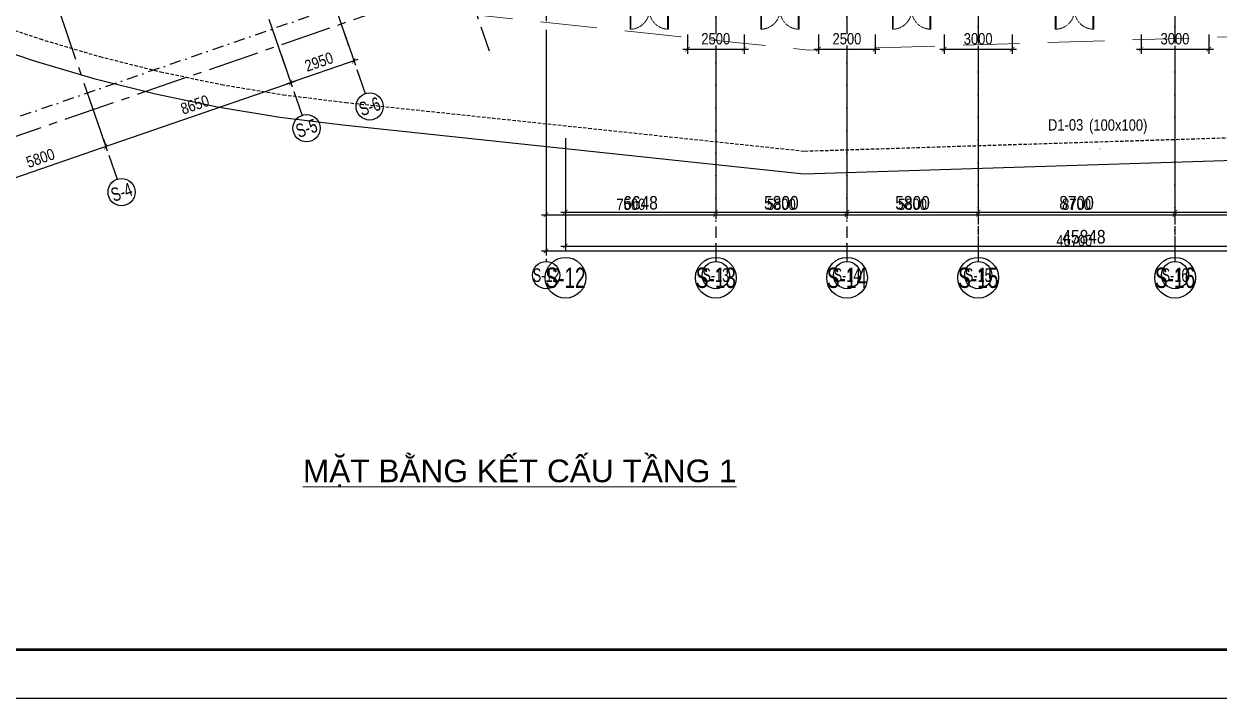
# Model space of a CAD drawing. Header units: millimetres. Extents: x -1534340 to 1713810, y -1348191 to 1114081.
# Drawn here: x 1263056 to 1315889, y -366824 to -337043 of the extents above; entities that cross this region are included whole.
import ezdxf
from ezdxf.enums import TextEntityAlignment as Align

# ---------------------------------------------------------------- set-up
doc = ezdxf.new("R2010")
doc.units = ezdxf.units.MM
doc.header["$LTSCALE"] = 100
doc.set_wipeout_variables(frame=1)
doc.header["$PDMODE"] = 32
doc.header["$PDSIZE"] = 2.5
for name, pattern in [('CENTER2', [1.125, 0.75, -0.125, 0.125, -0.125]), ('DASHED', [4.5, 3, -1.5]), ('HIDDEN2', [0.1875, 0.125, -0.0625]), ('xref.asix of  podium$0$xref.asix of  podium$0$DASHDOT', [1, 0.5, -0.25, 0, -0.25]), ('Xref.Asix of Basement B2$0$HIDDEN', [0.375, 0.25, -0.125])]:
    doc.linetypes.add(name, pattern=pattern)
for name, color, linetype in [('ccu11-Dim', 8, 'Continuous'), ('ccu11-Khuat', 9, 'DASHED'), ('ccu12-Manh', 8, 'Continuous'), ('ccu12-Text', 31, 'Continuous'), ('ccu12-Truc', 13, 'CENTER2'), ('KC2-DIM', 251, 'Continuous'), ('KT-Dim', 8, 'Continuous'), ('KT-Kich thuoc', 9, 'Continuous'), ('xref.asix of  podium$0$xref.asix of  podium$0$AUDIT_I_220805193045-1', 50, 'Continuous'), ('xref.asix of  podium$0$xref.asix of  podium$0$AUDIT_I_220807103235-17', 50, 'Continuous'), ('xref.asix of  podium$0$xref.asix of  podium$0$KT-Dim', 8, 'Continuous'), ('xref.asix of  podium$0$xref.asix of  podium$0$KT-Kich thuoc', 9, 'Continuous'), ('xref.asix of  podium$0$xref.asix of  podium$0$KT-Luoi truc South Tower', 8, 'xref.asix of  podium$0$xref.asix of  podium$0$DASHDOT'), ('Xref_ST_MBDV Cot vach 30.7.2022$0$Xref_ST_MBDV Cot vach 30.7.2022|Xref_ST_MBDV Cot vach 30.7.2022|Xref_ST_MBDV Cot vach 30.7.2022|Xref_ST_MBDV Cot vach 30.7.2022|A-CORE-OTLN', 2, 'Continuous'), ('Xref_ST_MBDV Cot vach 30.7.2022|Xref_ST_MBDV Cot vach 30.7.2022|Xref_ST_MBDV Cot vach 30.7.2022|Xref_ST_MBDV Cot vach 30.7.2022|A-GRID-SYM', 50, 'Continuous')]:
    doc.layers.add(name, color=color, linetype=linetype)
for name, color, linetype, lineweight in [('ccu12-Tencaukien', 9, 'Continuous', 15), ('CUA', 37, 'Continuous', 13), ('KT-Net cat', 1, 'Continuous', 40), ('KT-Net thay', 7, 'Continuous', 15), ('Xref_ST_MBDV Cot vach 30.7.2022|Xref_ST_MBDV Cot vach 30.7.2022|Xref_ST_MBDV Cot vach 30.7.2022|Xref_ST_MBDV Cot vach 30.7.2022|ccu12-Tencaukien', 9, 'Continuous', 15)]:
    doc.layers.add(name, color=color, linetype=linetype, lineweight=lineweight)
doc.layers.add('Xref.Asix of Basement B2$0$KT-Chi gioi XD', color=7, linetype='Xref.Asix of Basement B2$0$HIDDEN', true_color=0x0066cc)
doc.styles.add('Arial', font='arial.ttf', dxfattribs={"width": 0.7})
doc.styles.add('Arial Narrow', font='ARIALN.TTF')
doc.styles.add('HBA-Text', font='GOTHIC.TTF')
doc.styles.add('xref.asix of  podium$0$xref.asix of  podium$0$HBA-Text', font='GOTHIC.TTF')
doc.dimstyles.new('ccu12-200', dxfattribs={"dimscale": 200, "dimtxt": 2.5, "dimasz": 1, "dimexe": 1, "dimexo": 2, "dimgap": 1, "dimtad": 1, "dimdec": 0, "dimrnd": 5, "dimdsep": 46, "dimtxsty": 'Arial Narrow', "dimblk": 'ARCHTICK', "dimcen": -1, "dimdle": 1, "dimclrd": 256, "dimclre": 256, "dimclrt": 3, "dimadec": 0, "dimazin": 2, "dimtfac": 0.1, "dimtdec": 0, "dimtmove": 0, "dimatfit": 1, "dimldrblk": 'ARCHTICK', "dimfxl": 1, "dimtvp": 0.833333, "dimtolj": 1, "dimtzin": 12, "dimarcsym": 0})
doc.dimstyles.new('CCU_1-200', dxfattribs={"dimscale": 200, "dimtxt": 3, "dimasz": 1, "dimexe": 1, "dimexo": 2, "dimgap": 0.5, "dimtad": 1, "dimdec": 0, "dimdsep": 46, "dimtxsty": 'Arial Narrow', "dimblk": 'ARCHTICK', "dimcen": -1, "dimdle": 1, "dimclrd": 256, "dimclre": 256, "dimclrt": 3, "dimadec": 0, "dimazin": 2, "dimtfac": 0.1, "dimtdec": 0, "dimtix": 1, "dimtmove": 2, "dimatfit": 1, "dimfxl": 1, "dimtvp": 0.833333, "dimtolj": 1, "dimtzin": 12, "dimarcsym": 0})

# ---------------------------------------------------------------- blocks, each defined once
blk = doc.blocks.new('Khung ten_A1', base_point=(-3406704, 253379))
at = {"layer": 'Defpoints', "color": 1}
blk.add_lwpolyline([(84100, 0), (84100, 59471), (0, 59471), (0, 0)], close=True, dxfattribs=at)
at = {"layer": 'KT-Net thay', "const_width": 60}
blk.add_lwpolyline([(2700, 1071), (83100, 1071), (83100, 58471), (2700, 58471)], close=True, dxfattribs=at)
blk = doc.blocks.new('MBKC-T1-PN')
at = {"layer": 'ccu11-Khuat', "ltscale": 0.5, "elevation": 0}
blk.add_lwpolyline([(28555, -36070), (31168, -36957), (33814, -37737), (36491, -38408), (39192, -38970), (41914, -39421), (44664, -39762), (64969, -41911), (105786, -40621)], dxfattribs=at)
at = {"layer": 'Xref_ST_MBDV Cot vach 30.7.2022$0$Xref_ST_MBDV Cot vach 30.7.2022|Xref_ST_MBDV Cot vach 30.7.2022|Xref_ST_MBDV Cot vach 30.7.2022|Xref_ST_MBDV Cot vach 30.7.2022|A-CORE-OTLN', "color": 6, "elevation": 0}
blk.add_lwpolyline([(28214, -37010), (30865, -37911), (33551, -38702), (36267, -39383), (39008, -39953), (41771, -40411), (44550, -40755), (64932, -42912), (106285, -41605)], dxfattribs=at)
blk = doc.blocks.new('GRID-SYM-flat-73')
at = {"layer": 'Xref_ST_MBDV Cot vach 30.7.2022|Xref_ST_MBDV Cot vach 30.7.2022|Xref_ST_MBDV Cot vach 30.7.2022|Xref_ST_MBDV Cot vach 30.7.2022|A-GRID-SYM'}
blk.add_circle((0, 0, 0), 900, dxfattribs=at)
at = {"layer": 'Xref_ST_MBDV Cot vach 30.7.2022|Xref_ST_MBDV Cot vach 30.7.2022|Xref_ST_MBDV Cot vach 30.7.2022|Xref_ST_MBDV Cot vach 30.7.2022|A-GRID-SYM', "style": 'HBA-Text'}
blk.add_attdef('GRID', text='', height=900, rotation=359.63025, dxfattribs=at).set_placement((0, 0, 0), align=Align.MIDDLE_CENTER)
blk = doc.blocks.new('_ARCHTICK')
at = {"color": 0, "linetype": 'ByBlock', "const_width": 0.15}
blk.add_lwpolyline([(-0.5, -0.5), (0.5, 0.5)], dxfattribs=at)
blk = doc.blocks.new('*D1144')
at = {"layer": 'Defpoints', "color": 0, "transparency": 16777216}
for p in [(362499, -94047), (369999, -94047, 0), (369999, -102341)]:
    blk.add_point(p, dxfattribs=at)
at = {"layer": 'KT-Dim', "lineweight": -2, "transparency": 16777216}
for p, q in [((362499, -94447), (362499, -102541)), ((369999, -94447), (369999, -102541)), ((362299, -102341), (370199, -102341))]:
    blk.add_line(p, q, dxfattribs=at)
at = {"layer": 'KT-Dim', "lineweight": -2, "transparency": 16777216, "xscale": 200, "yscale": 200, "zscale": 200, "rotation": 180}
blk.add_blockref('_ARCHTICK', (362499, -102341), dxfattribs=at)
at = {"layer": 'KT-Dim', "lineweight": -2, "transparency": 16777216, "xscale": 200, "yscale": 200, "zscale": 200}
blk.add_blockref('_ARCHTICK', (369999, -102341), dxfattribs=at)
at = {"layer": 'KT-Dim', "color": 3, "transparency": 16777216, "insert": (366249, -101885), "char_height": 500, "attachment_point": 5, "style": 'Arial Narrow'}
blk.add_mtext('\\A1;7500', dxfattribs=at)
blk = doc.blocks.new('*D1147')
at = {"layer": 'Defpoints', "color": 0, "transparency": 16777216}
for p in [(362499, -94047), (409199, -94047), (409199, -103941)]:
    blk.add_point(p, dxfattribs=at)
at = {"layer": 'KT-Dim', "lineweight": -2, "transparency": 16777216}
for p, q in [((362499, -94447), (362499, -104141)), ((409199, -94447), (409199, -104141)), ((362299, -103941), (409399, -103941))]:
    blk.add_line(p, q, dxfattribs=at)
at = {"layer": 'KT-Dim', "lineweight": -2, "transparency": 16777216, "xscale": 200, "yscale": 200, "zscale": 200, "rotation": 180}
blk.add_blockref('_ARCHTICK', (362499, -103941), dxfattribs=at)
at = {"layer": 'KT-Dim', "lineweight": -2, "transparency": 16777216, "xscale": 200, "yscale": 200, "zscale": 200}
blk.add_blockref('_ARCHTICK', (409199, -103941), dxfattribs=at)
at = {"layer": 'KT-Dim', "color": 3, "transparency": 16777216, "insert": (385849, -103485), "char_height": 500, "attachment_point": 5, "style": 'Arial Narrow'}
blk.add_mtext('\\A1;46700', dxfattribs=at)
blk = doc.blocks.new('*D1131')
at = {"layer": 'Defpoints', "color": 0, "transparency": 16777216}
for p in [(369999, -94047, 0), (375799, -94047), (375799, -102341)]:
    blk.add_point(p, dxfattribs=at)
at = {"layer": 'KT-Dim', "lineweight": -2, "transparency": 16777216}
for p, q in [((369999, -94447), (369999, -102541)), ((375799, -94447), (375799, -102541)), ((369799, -102341), (375999, -102341))]:
    blk.add_line(p, q, dxfattribs=at)
at = {"layer": 'KT-Dim', "lineweight": -2, "transparency": 16777216, "xscale": 200, "yscale": 200, "zscale": 200, "rotation": 180}
blk.add_blockref('_ARCHTICK', (369999, -102341), dxfattribs=at)
at = {"layer": 'KT-Dim', "lineweight": -2, "transparency": 16777216, "xscale": 200, "yscale": 200, "zscale": 200}
blk.add_blockref('_ARCHTICK', (375799, -102341), dxfattribs=at)
at = {"layer": 'KT-Dim', "color": 3, "transparency": 16777216, "insert": (372899, -101885), "char_height": 500, "attachment_point": 5, "style": 'Arial Narrow'}
blk.add_mtext('\\A1;5800', dxfattribs=at)
blk = doc.blocks.new('*D1132')
at = {"layer": 'Defpoints', "color": 0, "transparency": 16777216}
for p in [(375799, -94047), (381599, -94047), (381599, -102341)]:
    blk.add_point(p, dxfattribs=at)
at = {"layer": 'KT-Dim', "lineweight": -2, "transparency": 16777216}
for p, q in [((375799, -94447), (375799, -102541)), ((381599, -94447), (381599, -102541)), ((375599, -102341), (381799, -102341))]:
    blk.add_line(p, q, dxfattribs=at)
at = {"layer": 'KT-Dim', "lineweight": -2, "transparency": 16777216, "xscale": 200, "yscale": 200, "zscale": 200, "rotation": 180}
blk.add_blockref('_ARCHTICK', (375799, -102341), dxfattribs=at)
at = {"layer": 'KT-Dim', "lineweight": -2, "transparency": 16777216, "xscale": 200, "yscale": 200, "zscale": 200}
blk.add_blockref('_ARCHTICK', (381599, -102341), dxfattribs=at)
at = {"layer": 'KT-Dim', "color": 3, "transparency": 16777216, "insert": (378699, -101885), "char_height": 500, "attachment_point": 5, "style": 'Arial Narrow'}
blk.add_mtext('\\A1;5800', dxfattribs=at)
blk = doc.blocks.new('*D1133')
at = {"layer": 'Defpoints', "color": 0, "transparency": 16777216}
for p in [(381599, -94047), (390299, -94047), (390299, -102341)]:
    blk.add_point(p, dxfattribs=at)
at = {"layer": 'KT-Dim', "lineweight": -2, "transparency": 16777216}
for p, q in [((381599, -94447), (381599, -102541)), ((390299, -94447), (390299, -102541)), ((381399, -102341), (390499, -102341))]:
    blk.add_line(p, q, dxfattribs=at)
at = {"layer": 'KT-Dim', "lineweight": -2, "transparency": 16777216, "xscale": 200, "yscale": 200, "zscale": 200, "rotation": 180}
blk.add_blockref('_ARCHTICK', (381599, -102341), dxfattribs=at)
at = {"layer": 'KT-Dim', "lineweight": -2, "transparency": 16777216, "xscale": 200, "yscale": 200, "zscale": 200}
blk.add_blockref('_ARCHTICK', (390299, -102341), dxfattribs=at)
at = {"layer": 'KT-Dim', "color": 3, "transparency": 16777216, "insert": (385949, -101885), "char_height": 500, "attachment_point": 5, "style": 'Arial Narrow'}
blk.add_mtext('\\A1;8700', dxfattribs=at)
blk = doc.blocks.new('*D1134')
at = {"layer": 'Defpoints', "color": 0, "transparency": 16777216}
for p in [(390299, -94047), (398999, -94047), (398999, -102341)]:
    blk.add_point(p, dxfattribs=at)
at = {"layer": 'KT-Dim', "lineweight": -2, "transparency": 16777216}
for p, q in [((390299, -94447), (390299, -102541)), ((398999, -94447), (398999, -102541)), ((390099, -102341), (399199, -102341))]:
    blk.add_line(p, q, dxfattribs=at)
at = {"layer": 'KT-Dim', "lineweight": -2, "transparency": 16777216, "xscale": 200, "yscale": 200, "zscale": 200, "rotation": 180}
blk.add_blockref('_ARCHTICK', (390299, -102341), dxfattribs=at)
at = {"layer": 'KT-Dim', "lineweight": -2, "transparency": 16777216, "xscale": 200, "yscale": 200, "zscale": 200}
blk.add_blockref('_ARCHTICK', (398999, -102341), dxfattribs=at)
at = {"layer": 'KT-Dim', "color": 3, "transparency": 16777216, "insert": (394649, -101885), "char_height": 500, "attachment_point": 5, "style": 'Arial Narrow'}
blk.add_mtext('\\A1;8700', dxfattribs=at)
blk = doc.blocks.new('GRID-SYM-flat-103')
at = {"layer": 'Xref_ST_MBDV Cot vach 30.7.2022|Xref_ST_MBDV Cot vach 30.7.2022|Xref_ST_MBDV Cot vach 30.7.2022|Xref_ST_MBDV Cot vach 30.7.2022|A-GRID-SYM'}
blk.add_circle((0, 0, 0), 900, dxfattribs=at)
at = {"layer": 'Xref_ST_MBDV Cot vach 30.7.2022|Xref_ST_MBDV Cot vach 30.7.2022|Xref_ST_MBDV Cot vach 30.7.2022|Xref_ST_MBDV Cot vach 30.7.2022|A-GRID-SYM', "style": 'HBA-Text'}
blk.add_attdef('GRID', text='', height=900, rotation=19.04714, dxfattribs=at).set_placement((0, 0, 0), align=Align.MIDDLE_CENTER)
blk = doc.blocks.new('*D1150')
at = {"layer": 'Defpoints', "color": 0, "transparency": 16777216}
for p in [(342480, -97706), (343039, -99325), (336997, -99599)]:
    blk.add_point(p, dxfattribs=at)
at = {"layer": 'KT-Dim', "lineweight": -2, "transparency": 16777216}
for p, q in [((342610, -98084), (343104, -99514)), ((337367, -101283), (343228, -99260)), ((337128, -99977), (337621, -101407))]:
    blk.add_line(p, q, dxfattribs=at)
at = {"layer": 'KT-Dim', "lineweight": -2, "transparency": 16777216, "xscale": 200, "yscale": 200, "zscale": 200}
for p, rotation in [((343039, -99325), 19.04713796363416), ((337556, -101218), 199.0471379636342)]:
    blk.add_blockref('_ARCHTICK', p, dxfattribs=dict(at, rotation=rotation))
at = {"layer": 'KT-Dim', "color": 3, "transparency": 16777216, "insert": (340149, -99841), "char_height": 500, "attachment_point": 5, "rotation": 19.0471, "style": 'Arial Narrow'}
blk.add_mtext('\\A1;5800', dxfattribs=at)
blk = doc.blocks.new('*D1151')
at = {"layer": 'Defpoints', "color": 0, "transparency": 16777216}
for p in [(350656, -94883), (351215, -96502), (342480, -97706)]:
    blk.add_point(p, dxfattribs=at)
at = {"layer": 'KT-Dim', "lineweight": -2, "transparency": 16777216}
for p, q in [((350787, -95261), (351280, -96691)), ((342850, -99390), (351404, -96437)), ((342610, -98084), (343104, -99514))]:
    blk.add_line(p, q, dxfattribs=at)
at = {"layer": 'KT-Dim', "lineweight": -2, "transparency": 16777216, "xscale": 200, "yscale": 200, "zscale": 200}
for p, rotation in [((351215, -96502), 19.04713796363416), ((343039, -99325), 199.0471379636342)]:
    blk.add_blockref('_ARCHTICK', p, dxfattribs=dict(at, rotation=rotation))
at = {"layer": 'KT-Dim', "color": 3, "transparency": 16777216, "insert": (346978, -97483), "char_height": 500, "attachment_point": 5, "rotation": 19.0471, "style": 'Arial Narrow'}
blk.add_mtext('\\A1;8650', dxfattribs=at)
blk = doc.blocks.new('*D1152')
at = {"layer": 'Defpoints', "color": 0, "transparency": 16777216}
for p in [(353445, -93921), (350656, -94883), (354004, -95539)]:
    blk.add_point(p, dxfattribs=at)
at = {"layer": 'KT-Dim', "lineweight": -2, "transparency": 16777216}
for p, q in [((353575, -94299), (354069, -95729)), ((350787, -95261), (351280, -96691)), ((351026, -96567), (354193, -95474))]:
    blk.add_line(p, q, dxfattribs=at)
at = {"layer": 'KT-Dim', "lineweight": -2, "transparency": 16777216, "xscale": 200, "yscale": 200, "zscale": 200}
for p, rotation in [((354004, -95539), 19.04713796363416), ((351215, -96502), 199.0471379636342)]:
    blk.add_blockref('_ARCHTICK', p, dxfattribs=dict(at, rotation=rotation))
at = {"layer": 'KT-Dim', "color": 3, "transparency": 16777216, "insert": (352461, -95590), "char_height": 500, "attachment_point": 5, "rotation": 19.0471, "style": 'Arial Narrow'}
blk.add_mtext('\\A1;2950', dxfattribs=at)
blk = doc.blocks.new('*U704')
at = {"layer": 'ccu12-Tencaukien', "color": 8, "ltscale": 10000}
blk.add_line((361, -155), (354, -155), dxfattribs=at)
at = {"layer": 'ccu12-Text', "color": 2, "style": 'Arial Narrow', "width": 0.8}
blk.add_attdef('SH', text='', height=300, dxfattribs=at).set_placement((276, 6), align=Align.BOTTOM_RIGHT)
at = {"layer": 'ccu12-Text', "color": 31, "style": 'Arial Narrow', "width": 0.8}
for tag, p in [('(', (508, -75)), ('KT', (633, -75)), (')', (963, -75))]:
    blk.add_attdef(tag, text='', height=250, dxfattribs=at).set_placement(p, align=Align.BOTTOM_LEFT)
blk = doc.blocks.new('*D1378')
at = {"layer": 'Defpoints', "color": 0, "ltscale": 0.5, "transparency": 16777216}
for p in [(1292388, -337116), (1294888, -337116), (1294888, -338157)]:
    blk.add_point(p, dxfattribs=at)
at = {"layer": 'KC2-DIM', "lineweight": -2, "ltscale": 0.5, "transparency": 16777216}
for p, q in [((1292388, -337516), (1292388, -338357)), ((1294888, -337516), (1294888, -338357)), ((1292188, -338157), (1295088, -338157))]:
    blk.add_line(p, q, dxfattribs=at)
at = {"layer": 'KC2-DIM', "lineweight": -2, "ltscale": 0.5, "transparency": 16777216, "xscale": 200, "yscale": 200, "zscale": 200, "rotation": 180}
blk.add_blockref('_ARCHTICK', (1292388, -338157), dxfattribs=at)
at = {"layer": 'KC2-DIM', "lineweight": -2, "ltscale": 0.5, "transparency": 16777216, "xscale": 200, "yscale": 200, "zscale": 200}
blk.add_blockref('_ARCHTICK', (1294888, -338157), dxfattribs=at)
at = {"layer": 'KC2-DIM', "color": 3, "ltscale": 0.5, "transparency": 16777216, "insert": (1293638, -337701), "char_height": 500, "attachment_point": 5, "style": 'Arial Narrow', "bg_fill": 3, "box_fill_scale": 1.1, "bg_fill_color": 256, "bg_fill_true_color": 13158600, "bg_fill_transparency": 0}
blk.add_mtext('\\A1;2500', dxfattribs=at)
blk = doc.blocks.new('*D1376')
at = {"layer": 'Defpoints', "color": 0, "ltscale": 0.5, "transparency": 16777216}
for p in [(1298188, -337116), (1300688, -337116), (1300688, -338157)]:
    blk.add_point(p, dxfattribs=at)
at = {"layer": 'KC2-DIM', "lineweight": -2, "ltscale": 0.5, "transparency": 16777216}
for p, q in [((1298188, -337516), (1298188, -338357)), ((1300688, -337516), (1300688, -338357)), ((1297988, -338157), (1300888, -338157))]:
    blk.add_line(p, q, dxfattribs=at)
at = {"layer": 'KC2-DIM', "lineweight": -2, "ltscale": 0.5, "transparency": 16777216, "xscale": 200, "yscale": 200, "zscale": 200, "rotation": 180}
blk.add_blockref('_ARCHTICK', (1298188, -338157), dxfattribs=at)
at = {"layer": 'KC2-DIM', "lineweight": -2, "ltscale": 0.5, "transparency": 16777216, "xscale": 200, "yscale": 200, "zscale": 200}
blk.add_blockref('_ARCHTICK', (1300688, -338157), dxfattribs=at)
at = {"layer": 'KC2-DIM', "color": 3, "ltscale": 0.5, "transparency": 16777216, "insert": (1299438, -337701), "char_height": 500, "attachment_point": 5, "style": 'Arial Narrow', "bg_fill": 3, "box_fill_scale": 1.1, "bg_fill_color": 256, "bg_fill_true_color": 13158600, "bg_fill_transparency": 0}
blk.add_mtext('\\A1;2500', dxfattribs=at)
blk = doc.blocks.new('*D1347')
at = {"layer": 'Defpoints', "color": 0, "ltscale": 0.5, "transparency": 16777216}
for p in [(1303738, -337116), (1306738, -337116), (1306738, -338157)]:
    blk.add_point(p, dxfattribs=at)
at = {"layer": 'KC2-DIM', "lineweight": -2, "ltscale": 0.5, "transparency": 16777216}
for p, q in [((1303738, -337516), (1303738, -338357)), ((1306738, -337516), (1306738, -338357)), ((1303538, -338157), (1306938, -338157))]:
    blk.add_line(p, q, dxfattribs=at)
at = {"layer": 'KC2-DIM', "lineweight": -2, "ltscale": 0.5, "transparency": 16777216, "xscale": 200, "yscale": 200, "zscale": 200, "rotation": 180}
blk.add_blockref('_ARCHTICK', (1303738, -338157), dxfattribs=at)
at = {"layer": 'KC2-DIM', "lineweight": -2, "ltscale": 0.5, "transparency": 16777216, "xscale": 200, "yscale": 200, "zscale": 200}
blk.add_blockref('_ARCHTICK', (1306738, -338157), dxfattribs=at)
at = {"layer": 'KC2-DIM', "color": 3, "ltscale": 0.5, "transparency": 16777216, "insert": (1305238, -337701), "char_height": 500, "attachment_point": 5, "style": 'Arial Narrow', "bg_fill": 3, "box_fill_scale": 1.1, "bg_fill_color": 256, "bg_fill_true_color": 13158600, "bg_fill_transparency": 0}
blk.add_mtext('\\A1;3000', dxfattribs=at)
blk = doc.blocks.new('*D1342')
at = {"layer": 'Defpoints', "color": 0, "ltscale": 0.5, "transparency": 16777216}
for p in [(1312438, -337116), (1315438, -337116), (1315438, -338157)]:
    blk.add_point(p, dxfattribs=at)
at = {"layer": 'KC2-DIM', "lineweight": -2, "ltscale": 0.5, "transparency": 16777216}
for p, q in [((1312438, -337516), (1312438, -338357)), ((1315438, -337516), (1315438, -338357)), ((1312238, -338157), (1315638, -338157))]:
    blk.add_line(p, q, dxfattribs=at)
at = {"layer": 'KC2-DIM', "lineweight": -2, "ltscale": 0.5, "transparency": 16777216, "xscale": 200, "yscale": 200, "zscale": 200, "rotation": 180}
blk.add_blockref('_ARCHTICK', (1312438, -338157), dxfattribs=at)
at = {"layer": 'KC2-DIM', "lineweight": -2, "ltscale": 0.5, "transparency": 16777216, "xscale": 200, "yscale": 200, "zscale": 200}
blk.add_blockref('_ARCHTICK', (1315438, -338157), dxfattribs=at)
at = {"layer": 'KC2-DIM', "color": 3, "ltscale": 0.5, "transparency": 16777216, "insert": (1313938, -337701), "char_height": 500, "attachment_point": 5, "style": 'Arial Narrow', "bg_fill": 3, "box_fill_scale": 1.1, "bg_fill_color": 256, "bg_fill_true_color": 13158600, "bg_fill_transparency": 0}
blk.add_mtext('\\A1;3000', dxfattribs=at)
blk = doc.blocks.new('*D2861')
at = {"layer": 'Defpoints', "color": 0, "transparency": 16777216}
for p in [(-52171, 1204), (-6323, 1204), (-6323, -3959)]:
    blk.add_point(p, dxfattribs=at)
at = {"layer": 'xref.asix of  podium$0$xref.asix of  podium$0$KT-Kich thuoc', "lineweight": -2, "transparency": 16777216}
for p, q in [((-52171, 804), (-52171, -4159)), ((-6323, 804), (-6323, -4159)), ((-52371, -3959), (-6123, -3959))]:
    blk.add_line(p, q, dxfattribs=at)
at = {"layer": 'xref.asix of  podium$0$xref.asix of  podium$0$KT-Kich thuoc', "lineweight": -2, "transparency": 16777216, "xscale": 200, "yscale": 200, "zscale": 200, "rotation": 180}
blk.add_blockref('_ARCHTICK', (-52171, -3959), dxfattribs=at)
at = {"layer": 'xref.asix of  podium$0$xref.asix of  podium$0$KT-Kich thuoc', "lineweight": -2, "transparency": 16777216, "xscale": 200, "yscale": 200, "zscale": 200}
blk.add_blockref('_ARCHTICK', (-6323, -3959), dxfattribs=at)
at = {"layer": 'xref.asix of  podium$0$xref.asix of  podium$0$KT-Kich thuoc', "color": 3, "transparency": 16777216, "insert": (-29247, -3553), "char_height": 600, "attachment_point": 5, "style": 'Arial Narrow'}
blk.add_mtext('\\A1;45848', dxfattribs=at)
blk = doc.blocks.new('*D2863')
at = {"layer": 'Defpoints', "color": 0, "transparency": 16777216}
for p in [(-52171, 1204), (-45523, 1204), (-45523, -2459)]:
    blk.add_point(p, dxfattribs=at)
at = {"layer": 'xref.asix of  podium$0$xref.asix of  podium$0$KT-Kich thuoc', "lineweight": -2, "transparency": 16777216}
for p, q in [((-52171, 804), (-52171, -2659)), ((-45523, 804), (-45523, -2659)), ((-52371, -2459), (-45323, -2459))]:
    blk.add_line(p, q, dxfattribs=at)
at = {"layer": 'xref.asix of  podium$0$xref.asix of  podium$0$KT-Kich thuoc', "lineweight": -2, "transparency": 16777216, "xscale": 200, "yscale": 200, "zscale": 200, "rotation": 180}
blk.add_blockref('_ARCHTICK', (-52171, -2459), dxfattribs=at)
at = {"layer": 'xref.asix of  podium$0$xref.asix of  podium$0$KT-Kich thuoc', "lineweight": -2, "transparency": 16777216, "xscale": 200, "yscale": 200, "zscale": 200}
blk.add_blockref('_ARCHTICK', (-45523, -2459), dxfattribs=at)
at = {"layer": 'xref.asix of  podium$0$xref.asix of  podium$0$KT-Kich thuoc', "color": 3, "transparency": 16777216, "insert": (-48847, -2053), "char_height": 600, "attachment_point": 5, "style": 'Arial Narrow'}
blk.add_mtext('\\A1;6648', dxfattribs=at)
blk = doc.blocks.new('*D2845')
at = {"layer": 'Defpoints', "color": 0, "transparency": 16777216}
for p in [(-45523, 1204), (-39723, 1204), (-39723, -2459)]:
    blk.add_point(p, dxfattribs=at)
at = {"layer": 'xref.asix of  podium$0$xref.asix of  podium$0$KT-Kich thuoc', "lineweight": -2, "transparency": 16777216}
for p, q in [((-45523, 804), (-45523, -2659)), ((-39723, 804), (-39723, -2659)), ((-45723, -2459), (-39523, -2459))]:
    blk.add_line(p, q, dxfattribs=at)
at = {"layer": 'xref.asix of  podium$0$xref.asix of  podium$0$KT-Kich thuoc', "lineweight": -2, "transparency": 16777216, "xscale": 200, "yscale": 200, "zscale": 200, "rotation": 180}
blk.add_blockref('_ARCHTICK', (-45523, -2459), dxfattribs=at)
at = {"layer": 'xref.asix of  podium$0$xref.asix of  podium$0$KT-Kich thuoc', "lineweight": -2, "transparency": 16777216, "xscale": 200, "yscale": 200, "zscale": 200}
blk.add_blockref('_ARCHTICK', (-39723, -2459), dxfattribs=at)
at = {"layer": 'xref.asix of  podium$0$xref.asix of  podium$0$KT-Kich thuoc', "color": 3, "transparency": 16777216, "insert": (-42623, -2053), "char_height": 600, "attachment_point": 5, "style": 'Arial Narrow'}
blk.add_mtext('\\A1;5800', dxfattribs=at)
blk = doc.blocks.new('*D2846')
at = {"layer": 'Defpoints', "color": 0, "transparency": 16777216}
for p in [(-39723, 1204), (-33923, 1204), (-33923, -2459)]:
    blk.add_point(p, dxfattribs=at)
at = {"layer": 'xref.asix of  podium$0$xref.asix of  podium$0$KT-Kich thuoc', "lineweight": -2, "transparency": 16777216}
for p, q in [((-39723, 804), (-39723, -2659)), ((-33923, 804), (-33923, -2659)), ((-39923, -2459), (-33723, -2459))]:
    blk.add_line(p, q, dxfattribs=at)
at = {"layer": 'xref.asix of  podium$0$xref.asix of  podium$0$KT-Kich thuoc', "lineweight": -2, "transparency": 16777216, "xscale": 200, "yscale": 200, "zscale": 200, "rotation": 180}
blk.add_blockref('_ARCHTICK', (-39723, -2459), dxfattribs=at)
at = {"layer": 'xref.asix of  podium$0$xref.asix of  podium$0$KT-Kich thuoc', "lineweight": -2, "transparency": 16777216, "xscale": 200, "yscale": 200, "zscale": 200}
blk.add_blockref('_ARCHTICK', (-33923, -2459), dxfattribs=at)
at = {"layer": 'xref.asix of  podium$0$xref.asix of  podium$0$KT-Kich thuoc', "color": 3, "transparency": 16777216, "insert": (-36823, -2053), "char_height": 600, "attachment_point": 5, "style": 'Arial Narrow'}
blk.add_mtext('\\A1;5800', dxfattribs=at)
blk = doc.blocks.new('*D2847')
at = {"layer": 'Defpoints', "color": 0, "transparency": 16777216}
for p in [(-33923, 1204), (-25223, 1204), (-25223, -2459)]:
    blk.add_point(p, dxfattribs=at)
at = {"layer": 'xref.asix of  podium$0$xref.asix of  podium$0$KT-Kich thuoc', "lineweight": -2, "transparency": 16777216}
for p, q in [((-33923, 804), (-33923, -2659)), ((-25223, 804), (-25223, -2659)), ((-34123, -2459), (-25023, -2459))]:
    blk.add_line(p, q, dxfattribs=at)
at = {"layer": 'xref.asix of  podium$0$xref.asix of  podium$0$KT-Kich thuoc', "lineweight": -2, "transparency": 16777216, "xscale": 200, "yscale": 200, "zscale": 200, "rotation": 180}
blk.add_blockref('_ARCHTICK', (-33923, -2459), dxfattribs=at)
at = {"layer": 'xref.asix of  podium$0$xref.asix of  podium$0$KT-Kich thuoc', "lineweight": -2, "transparency": 16777216, "xscale": 200, "yscale": 200, "zscale": 200}
blk.add_blockref('_ARCHTICK', (-25223, -2459), dxfattribs=at)
at = {"layer": 'xref.asix of  podium$0$xref.asix of  podium$0$KT-Kich thuoc', "color": 3, "transparency": 16777216, "insert": (-29573, -2053), "char_height": 600, "attachment_point": 5, "style": 'Arial Narrow'}
blk.add_mtext('\\A1;8700', dxfattribs=at)
blk = doc.blocks.new('*D2848')
at = {"layer": 'Defpoints', "color": 0, "transparency": 16777216}
for p in [(-25223, 1204), (-16523, 1204), (-16523, -2459)]:
    blk.add_point(p, dxfattribs=at)
at = {"layer": 'xref.asix of  podium$0$xref.asix of  podium$0$KT-Kich thuoc', "lineweight": -2, "transparency": 16777216}
for p, q in [((-25223, 804), (-25223, -2659)), ((-16523, 804), (-16523, -2659)), ((-25423, -2459), (-16323, -2459))]:
    blk.add_line(p, q, dxfattribs=at)
at = {"layer": 'xref.asix of  podium$0$xref.asix of  podium$0$KT-Kich thuoc', "lineweight": -2, "transparency": 16777216, "xscale": 200, "yscale": 200, "zscale": 200, "rotation": 180}
blk.add_blockref('_ARCHTICK', (-25223, -2459), dxfattribs=at)
at = {"layer": 'xref.asix of  podium$0$xref.asix of  podium$0$KT-Kich thuoc', "lineweight": -2, "transparency": 16777216, "xscale": 200, "yscale": 200, "zscale": 200}
blk.add_blockref('_ARCHTICK', (-16523, -2459), dxfattribs=at)
at = {"layer": 'xref.asix of  podium$0$xref.asix of  podium$0$KT-Kich thuoc', "color": 3, "transparency": 16777216, "insert": (-20873, -2053), "char_height": 600, "attachment_point": 5, "style": 'Arial Narrow'}
blk.add_mtext('\\A1;8700', dxfattribs=at)
blk = doc.blocks.new('xref.asix of  podium$0$xref.asix of  podium$0$GRID-SYM-flat-73')
at = {"layer": 'xref.asix of  podium$0$xref.asix of  podium$0$AUDIT_I_220805193045-1'}
blk.add_circle((0, 0, 0), 900, dxfattribs=at)
at = {"layer": 'xref.asix of  podium$0$xref.asix of  podium$0$AUDIT_I_220805193045-1', "style": 'xref.asix of  podium$0$xref.asix of  podium$0$HBA-Text'}
blk.add_attdef('GRID', text='', height=900, rotation=359.6303, dxfattribs=at).set_placement((0, 0, 0), align=Align.MIDDLE_CENTER)
blk = doc.blocks.new('*U229')
for p, q in [((-750, -90), (-750, -50)), ((-100, -70), (-750, -70)), ((-100, -90), (-100, -50)), ((-750, -1710), (-750, -1750)), ((-100, -1730), (-750, -1730)), ((-100, -1710), (-100, -1750))]:
    blk.add_line(p, q)
for points in [[(200, 0), (200, -60), (40, -60), (40, -50), (0, -50), (0, 0)], [(0, -50), (0, -90), (-850, -90), (-850, -50)], [(0, -1750), (0, -1710), (-850, -1710), (-850, -1750)], [(200, -1800), (200, -1740), (40, -1740), (40, -1750), (0, -1750), (0, -1800)]]:
    blk.add_lwpolyline(points, close=True)
at = {"linetype": 'HIDDEN2'}
for centre, start, end in [((0, -50), 180, 270), ((0, -1750), 90, 180)]:
    blk.add_arc(centre, 850, start, end, dxfattribs=at)
blk = doc.blocks.new('KHHFG')
blk.add_wipeout([(-80, 1884), (238, 1884), (264, 84), (-70, 84)]).dxf.layer = 'KT-Kich thuoc'
at = {"layer": 'KT-Net cat'}
for p, q in [((200, 1884), (0, 1884)), ((200, 84), (0, 84))]:
    blk.add_line(p, q, dxfattribs=at)
at = {"layer": 'CUA', "xscale": -1, "rotation": 359.999999524041}
blk.add_blockref('*U229', (200, 1884), dxfattribs=at)
blk = doc.blocks.new('Grid-ST-flat-3')
at = {"layer": 'ccu12-Truc', "ltscale": 30}
for p, q in [((340897.6, -39806), (359986.9, -95097.6)), ((335415.2, -41698.9), (354504.5, -96990.4)), ((332626.7, -42661.6), (351716, -97953.1)), ((324450.3, -45484.5), (343539.5, -100776)), ((381599.4, -66474.8), (381599.4, -104409.6)), ((390299.4, -66474.8), (390299.4, -104409.6)), ((369999.4, -69862.9), (369999.4, -104409.6)), ((375799.4, -69862.9), (375799.4, -104409.6)), ((362499.4, -90794.4), (320490.9, -105297.8)), ((362499.4, -90794.4), (362499.4, -104409.6))]:
    blk.add_line(p, q, dxfattribs=at)
at = {"layer": 'KT-Dim'}
ref = blk.add_blockref('GRID-SYM-flat-103', (354700.3, -97557.5, 0), dxfattribs=dict(at, xscale=0.6666666666666666, yscale=0.6666666666666666, zscale=0.6666666666666666))
ref.add_attrib('GRID', 'S-6', dxfattribs={"layer": 'Xref_ST_MBDV Cot vach 30.7.2022|Xref_ST_MBDV Cot vach 30.7.2022|Xref_ST_MBDV Cot vach 30.7.2022|Xref_ST_MBDV Cot vach 30.7.2022|A-GRID-SYM', "height": 600, "rotation": 19, "style": 'HBA-Text', "width": 0.75}).set_placement((354700.3, -97557.5, 0), align=Align.MIDDLE_CENTER)
ref = blk.add_blockref('GRID-SYM-flat-103', (351911.8, -98520.2, 0), dxfattribs=dict(at, xscale=0.6666666666666666, yscale=0.6666666666666666, zscale=0.6666666666666666))
ref.add_attrib('GRID', 'S-5', dxfattribs={"layer": 'Xref_ST_MBDV Cot vach 30.7.2022|Xref_ST_MBDV Cot vach 30.7.2022|Xref_ST_MBDV Cot vach 30.7.2022|Xref_ST_MBDV Cot vach 30.7.2022|A-GRID-SYM', "height": 600, "rotation": 19, "style": 'HBA-Text', "width": 0.75}).set_placement((351911.8, -98520.2, 0), align=Align.MIDDLE_CENTER)
ref = blk.add_blockref('GRID-SYM-flat-103', (343735.3, -101343.1, 0), dxfattribs=dict(at, xscale=0.6666666666666666, yscale=0.6666666666666666, zscale=0.6666666666666666))
ref.add_attrib('GRID', 'S-4', dxfattribs={"layer": 'Xref_ST_MBDV Cot vach 30.7.2022|Xref_ST_MBDV Cot vach 30.7.2022|Xref_ST_MBDV Cot vach 30.7.2022|Xref_ST_MBDV Cot vach 30.7.2022|A-GRID-SYM', "height": 600, "rotation": 19, "style": 'HBA-Text', "width": 0.75}).set_placement((343735.3, -101343.1, 0), align=Align.MIDDLE_CENTER)
ref = blk.add_blockref('GRID-SYM-flat-73', (362502.8, -105009.6, 0), dxfattribs=dict(at, xscale=0.6666666666666665, yscale=0.6666666666666665, zscale=0.6666666666666665, rotation=0.325197994598278))
ref.add_attrib('GRID', 'S-12', dxfattribs={"layer": 'Xref_ST_MBDV Cot vach 30.7.2022|Xref_ST_MBDV Cot vach 30.7.2022|Xref_ST_MBDV Cot vach 30.7.2022|Xref_ST_MBDV Cot vach 30.7.2022|A-GRID-SYM', "height": 600, "style": 'HBA-Text', "width": 0.7}).set_placement((362502.8, -105009.6, 0), align=Align.MIDDLE_CENTER)
ref = blk.add_blockref('GRID-SYM-flat-73', (370004.2, -105009.6), dxfattribs=dict(at, xscale=0.6666666666666665, yscale=0.6666666666666665, zscale=0.6666666666666665, rotation=0.325197994598278))
ref.add_attrib('GRID', 'S-13', dxfattribs={"layer": 'Xref_ST_MBDV Cot vach 30.7.2022|Xref_ST_MBDV Cot vach 30.7.2022|Xref_ST_MBDV Cot vach 30.7.2022|Xref_ST_MBDV Cot vach 30.7.2022|A-GRID-SYM', "height": 600, "style": 'HBA-Text', "width": 0.7}).set_placement((370004.2, -105009.6, 0), align=Align.MIDDLE_CENTER)
ref = blk.add_blockref('GRID-SYM-flat-73', (375804.2, -105009.6), dxfattribs=dict(at, xscale=0.6666666666666665, yscale=0.6666666666666665, zscale=0.6666666666666665, rotation=0.325197994598278))
ref.add_attrib('GRID', 'S-14', dxfattribs={"layer": 'Xref_ST_MBDV Cot vach 30.7.2022|Xref_ST_MBDV Cot vach 30.7.2022|Xref_ST_MBDV Cot vach 30.7.2022|Xref_ST_MBDV Cot vach 30.7.2022|A-GRID-SYM', "height": 600, "style": 'HBA-Text', "width": 0.7}).set_placement((375804.2, -105009.6, 0), align=Align.MIDDLE_CENTER)
ref = blk.add_blockref('GRID-SYM-flat-73', (381604.2, -105009.6), dxfattribs=dict(at, xscale=0.6666666666666665, yscale=0.6666666666666665, zscale=0.6666666666666665, rotation=0.325197994598278))
ref.add_attrib('GRID', 'S-15', dxfattribs={"layer": 'Xref_ST_MBDV Cot vach 30.7.2022|Xref_ST_MBDV Cot vach 30.7.2022|Xref_ST_MBDV Cot vach 30.7.2022|Xref_ST_MBDV Cot vach 30.7.2022|A-GRID-SYM', "height": 600, "style": 'HBA-Text', "width": 0.7}).set_placement((381604.2, -105009.6, 0), align=Align.MIDDLE_CENTER)
ref = blk.add_blockref('GRID-SYM-flat-73', (390304.2, -105009.6), dxfattribs=dict(at, xscale=0.6666666666666665, yscale=0.6666666666666665, zscale=0.6666666666666665, rotation=0.325197994598278))
ref.add_attrib('GRID', 'S-16', dxfattribs={"layer": 'Xref_ST_MBDV Cot vach 30.7.2022|Xref_ST_MBDV Cot vach 30.7.2022|Xref_ST_MBDV Cot vach 30.7.2022|Xref_ST_MBDV Cot vach 30.7.2022|A-GRID-SYM', "height": 600, "style": 'HBA-Text', "width": 0.7}).set_placement((390304.2, -105009.6, 0), align=Align.MIDDLE_CENTER)
for base, p1, p2, picture, middle in [((354003.5, -95539.5), (350656.1, -94883.3), (353444.6, -93920.6), '*D1152', (352460.7, -95590.5)), ((351215, -96502.2), (342479.7, -97706.2), (350656.1, -94883.3), '*D1151', (346978.3, -97483.3)), ((343038.6, -99325.1), (336997.3, -99599), (342479.7, -97706.2), '*D1150', (340148.8, -99841.1))]:
    dim = blk.add_linear_dim(base=base, p1=p1, p2=p2, angle=19.04714, dimstyle='ccu12-200', dxfattribs=at)
    dim.commit()
    dim.dimension.update_dxf_attribs({"geometry": picture, "text_midpoint": middle})
for base, p1, p2, picture, middle in [((369999.4, -102340.5), (362499.4, -94047.1), (369999.4, -94047.1, 0), '*D1144', (366249.4, -101885.2)), ((409199.4, -103940.5), (362499.4, -94047.1), (409199.4, -94047.1), '*D1147', (385849.4, -103485.2)), ((375799.4, -102340.5), (369999.4, -94047.1, 0), (375799.4, -94047.1), '*D1131', (372899.4, -101885.2)), ((381599.4, -102340.5), (375799.4, -94047.1), (381599.4, -94047.1), '*D1132', (378699.4, -101885.2)), ((390299.4, -102340.5), (381599.4, -94047.1), (390299.4, -94047.1), '*D1133', (385949.4, -101885.2)), ((398999.4, -102340.5), (390299.4, -94047.1), (398999.4, -94047.1), '*D1134', (394649.4, -101885.2))]:
    dim = blk.add_linear_dim(base=base, p1=p1, p2=p2, dimstyle='ccu12-200', dxfattribs=at)
    dim.commit()
    dim.dimension.update_dxf_attribs({"geometry": picture, "text_midpoint": middle})
blk = doc.blocks.new('xref.asix of  podium$0$xref.asix of  podium$0$Asix South Tower')
at = {"layer": 'xref.asix of  podium$0$xref.asix of  podium$0$KT-Luoi truc South Tower', "ltscale": 10}
for p, q in [((-33923, 33491.9), (-33923, -4459.1)), ((-25223, 33491.9), (-25223, -4459.1)), ((-45523, 29903.8), (-45523, -4459.1)), ((-39723, 29903.8), (-39723, -4459.1)), ((-52170.8, 10095.3), (-96381.5, -5168.4))]:
    blk.add_line(p, q, dxfattribs=at)
at = {"layer": 'xref.asix of  podium$0$xref.asix of  podium$0$KT-Dim'}
ref = blk.add_blockref('xref.asix of  podium$0$xref.asix of  podium$0$GRID-SYM-flat-73', (-52165.7, -5359.1, 0), dxfattribs=dict(at, rotation=0.325197994598278))
ref.add_attrib('GRID', 'S-12', dxfattribs={"layer": 'xref.asix of  podium$0$xref.asix of  podium$0$AUDIT_I_220807103235-17', "height": 900, "style": 'xref.asix of  podium$0$xref.asix of  podium$0$HBA-Text', "width": 0.7}).set_placement((-52165.7, -5359.1, 0), align=Align.MIDDLE_CENTER)
ref = blk.add_blockref('xref.asix of  podium$0$xref.asix of  podium$0$GRID-SYM-flat-73', (-45517.9, -5359.1, 0), dxfattribs=dict(at, rotation=0.325197994598278))
ref.add_attrib('GRID', 'S-13', dxfattribs={"layer": 'xref.asix of  podium$0$xref.asix of  podium$0$AUDIT_I_220807103235-17', "height": 900, "style": 'xref.asix of  podium$0$xref.asix of  podium$0$HBA-Text', "width": 0.7}).set_placement((-45517.9, -5359.1, 0), align=Align.MIDDLE_CENTER)
ref = blk.add_blockref('xref.asix of  podium$0$xref.asix of  podium$0$GRID-SYM-flat-73', (-39717.9, -5359.1, 0), dxfattribs=dict(at, rotation=0.325197994598278))
ref.add_attrib('GRID', 'S-14', dxfattribs={"layer": 'xref.asix of  podium$0$xref.asix of  podium$0$AUDIT_I_220807103235-17', "height": 900, "style": 'xref.asix of  podium$0$xref.asix of  podium$0$HBA-Text', "width": 0.7}).set_placement((-39717.9, -5359.1, 0), align=Align.MIDDLE_CENTER)
ref = blk.add_blockref('xref.asix of  podium$0$xref.asix of  podium$0$GRID-SYM-flat-73', (-33917.9, -5359.1, 0), dxfattribs=dict(at, rotation=0.325197994598278))
ref.add_attrib('GRID', 'S-15', dxfattribs={"layer": 'xref.asix of  podium$0$xref.asix of  podium$0$AUDIT_I_220807103235-17', "height": 900, "style": 'xref.asix of  podium$0$xref.asix of  podium$0$HBA-Text', "width": 0.7}).set_placement((-33917.9, -5359.1, 0), align=Align.MIDDLE_CENTER)
ref = blk.add_blockref('xref.asix of  podium$0$xref.asix of  podium$0$GRID-SYM-flat-73', (-25217.9, -5359.1, 0), dxfattribs=dict(at, rotation=0.325197994598278))
ref.add_attrib('GRID', 'S-16', dxfattribs={"layer": 'xref.asix of  podium$0$xref.asix of  podium$0$AUDIT_I_220807103235-17', "height": 900, "style": 'xref.asix of  podium$0$xref.asix of  podium$0$HBA-Text', "width": 0.7}).set_placement((-25217.9, -5359.1, 0), align=Align.MIDDLE_CENTER)
at = {"layer": 'xref.asix of  podium$0$xref.asix of  podium$0$KT-Kich thuoc'}
for base, p1, p2, picture, middle in [((-6323, -3959.1), (-52170.8, 1204.1), (-6323, 1204.1), '*D2861', (-29246.9, -3552.8)), ((-45523, -2459.1), (-52170.8, 1204.1), (-45523, 1204.1), '*D2863', (-48846.9, -2052.8)), ((-39723, -2459.1), (-45523, 1204.1), (-39723, 1204.1), '*D2845', (-42623, -2052.8)), ((-33923, -2459.1), (-39723, 1204.1), (-33923, 1204.1), '*D2846', (-36823, -2052.8)), ((-25223, -2459.1), (-33923, 1204.1), (-25223, 1204.1), '*D2847', (-29573, -2052.8)), ((-16523, -2459.1), (-25223, 1204.1), (-16523, 1204.1), '*D2848', (-20873, -2052.8))]:
    dim = blk.add_linear_dim(base=base, p1=p1, p2=p2, dimstyle='CCU_1-200', dxfattribs=at)
    dim.commit()
    dim.dimension.update_dxf_attribs({"geometry": picture, "text_midpoint": middle})
blk = doc.blocks.new('312')
at = {"layer": 'Xref.Asix of Basement B2$0$KT-Chi gioi XD', "lineweight": 13, "ltscale": 100, "elevation": 0, "flags": 128}
blk.add_lwpolyline([(1536926.6, -198350.2), (1532230.5, -180477.4), (1529880.4, -179665.5), (1520946.6, -186436.8), (1497442.7, -204368.8), (1473775.2, -221476.8, 0.684877), (1504207.8, -335272.8), (1524578.3, -337428.6), (1563007.4, -336214.1), (1565857.8, -332567.4)], format="xyb", close=True, dxfattribs=at)
at = {"layer": 'xref.asix of  podium$0$xref.asix of  podium$0$KT-Kich thuoc'}
blk.add_blockref('xref.asix of  podium$0$xref.asix of  podium$0$Asix South Tower', (1566004.7, -342122.3), dxfattribs=at)
at = {"layer": 'KT-Kich thuoc', "xscale": -1, "rotation": 90.00236558601485}
for p in [(1518530.1, -335451.9, 0), (1524303.9, -335451.9, 0), (1530126.1, -335451.9, 0), (1537326.1, -335451.9, 0)]:
    blk.add_blockref('KHHFG', p, dxfattribs=at)

msp = doc.modelspace()

# ---------------------------------------------------------------- block references
for name, p in [('MBKC-T1-PN', (1232600.9, -300749.5)), ('Grid-ST-flat-3', (923638.3, -243129.8))]:
    msp.add_blockref(name, p)
at = {"layer": 'ccu11-Dim', "xscale": 2.000000000621877, "yscale": 2.000000000621877, "zscale": 2.000000000621877}
msp.add_blockref('Khung ten_A1', (-5608380.1, 139934.6), dxfattribs=at)
at = {"layer": 'ccu12-Tencaukien', "extrusion": (4.38813e-07, -9.79924e-07, 1)}
ref = msp.add_blockref('*U704', (1310114.8, -342066.4, -0.2), dxfattribs=dict(at, xscale=1.815893337873055, yscale=1.815893337873055, zscale=1.815893337873055, rotation=339.536933714468))
ref.add_attrib('KT', '(100x100)', dxfattribs={"color": 31, "extrusion": (4.38813e-07, -9.79924e-07, 1), "height": 500, "style": 'Arial Narrow'}).set_placement((1310140.6, -341910, 0.8), align=Align.BOTTOM_LEFT)
ref.add_attrib('SH', 'D1-03', dxfattribs={"color": 2, "extrusion": (4.38813e-07, -9.79924e-07, 1), "height": 500, "style": 'Arial Narrow'}).set_placement((1309885.7, -341901.1, 0.8), align=Align.BOTTOM_RIGHT)

# ---------------------------------------------------------------- texts
at = {"layer": 'Xref_ST_MBDV Cot vach 30.7.2022|Xref_ST_MBDV Cot vach 30.7.2022|Xref_ST_MBDV Cot vach 30.7.2022|Xref_ST_MBDV Cot vach 30.7.2022|ccu12-Tencaukien', "color": 31, "style": 'Arial'}
msp.add_text('%%UMẶT BẰNG KẾT CẤU TẦNG 1', height=1000, dxfattribs=at).set_placement((1284975.6, -357287.4), align=Align.CENTER)

# ---------------------------------------------------------------- next in the draw order: dimensions: what is measured, and where the dimension line sits
at = {"layer": 'KC2-DIM', "ltscale": 0.5}
dim = msp.add_aligned_dim(p1=(1292387.7, -337116.3), p2=(1294887.7, -337116.3), distance=-1040.2, dimstyle='ccu12-200', override={"dimfxl": 150, "dimtfill": 1}, dxfattribs=at)
dim.commit()
dim.dimension.update_dxf_attribs({"geometry": '*D1378', "text_midpoint": (1293637.7, -337701.3)})
for base, p1, p2, picture, middle in [((1300687.7, -338156.6), (1298187.7, -337116.3), (1300687.7, -337116.3), '*D1376', (1299437.7, -337701.3)), ((1306737.7, -338156.6), (1303737.7, -337116.3), (1306737.7, -337116.3), '*D1347', (1305237.7, -337701.3)), ((1315437.7, -338156.6), (1312437.7, -337116.3), (1315437.7, -337116.3), '*D1342', (1313937.7, -337701.3))]:
    dim = msp.add_linear_dim(base=base, p1=p1, p2=p2, dimstyle='ccu12-200', override={"dimfxl": 150, "dimtfill": 1}, dxfattribs=at)
    dim.commit()
    dim.dimension.update_dxf_attribs({"geometry": picture, "text_midpoint": middle})

# ---------------------------------------------------------------- next in the draw order: block references
at = {"layer": 'ccu12-Manh'}
msp.add_blockref('312', (-226844, -774.2), dxfattribs=at)

doc.saveas('drawing.dxf')
